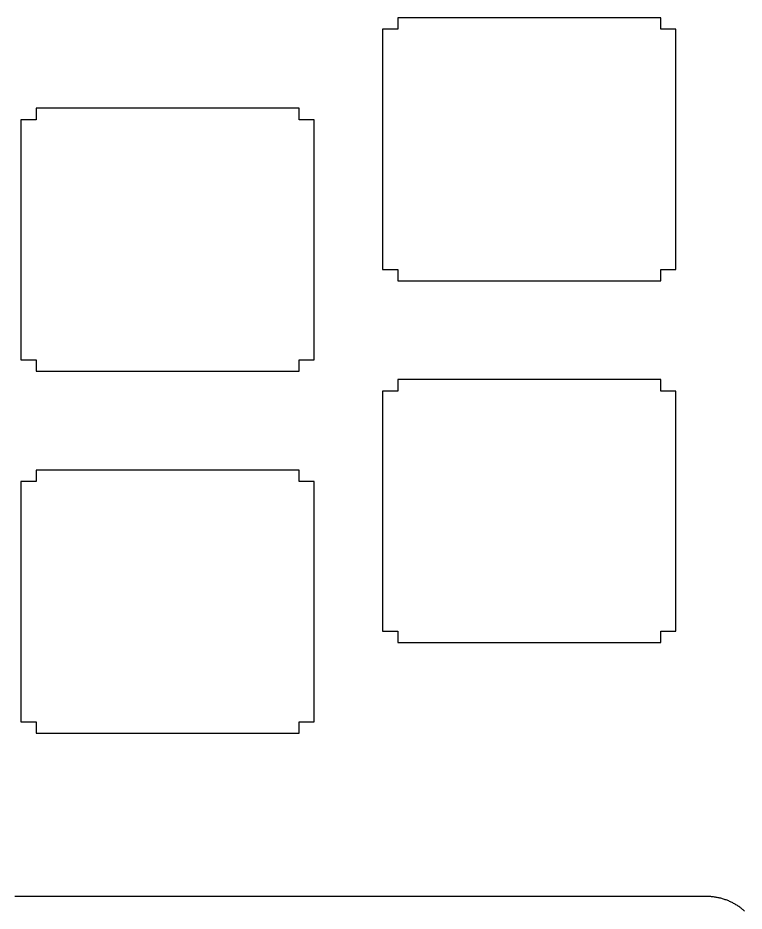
# Model space of a CAD drawing. Header units: millimetres. Extents: x 6 to 315, y 6 to 140.
# Drawn here: x 32.71 to 70.97, y 39.2 to 86.25 of the extents above; entities that cross this region are included whole.
import ezdxf

# ---------------------------------------------------------------- set-up
doc = ezdxf.new("R2010")
doc.units = ezdxf.units.MM
doc.layers.add('CUT', color=7, linetype='CONTINUOUS', true_color=0x000000)

msp = doc.modelspace()

# ---------------------------------------------------------------- linework, layer by layer
at = {"layer": 'CUT'}
for p, q in [((52.729019, 86.25113), (52.729019, 85.650998)), ((66.58306, 86.25113), (52.729019, 86.25113)), ((66.58306, 85.650998), (66.58306, 86.25113)), ((52.729019, 85.650998), (51.928843, 85.650998)), ((51.928843, 85.650998), (51.928843, 72.997393)), ((67.383409, 85.650998), (66.58306, 85.650998)), ((67.383409, 72.997393), (67.383409, 85.650998)), ((33.673659, 81.487807), (33.673659, 80.887675)), ((47.527701, 81.487807), (33.673659, 81.487807)), ((47.527701, 80.887675), (47.527701, 81.487807)), ((33.673659, 80.887675), (32.873483, 80.887675)), ((32.873483, 80.887675), (32.873483, 68.23407)), ((48.328049, 80.887675), (47.527701, 80.887675)), ((48.328049, 68.23407), (48.328049, 80.887675)), ((51.928843, 72.997393), (52.729019, 72.997393)), ((52.729019, 72.997393), (52.729019, 72.397261)), ((66.58306, 72.397261), (66.58306, 72.997393)), ((66.58306, 72.997393), (67.383409, 72.997393)), ((52.729019, 72.397261), (66.58306, 72.397261)), ((32.873483, 68.23407), (33.673659, 68.23407)), ((33.673659, 68.23407), (33.673659, 67.633766)), ((47.527701, 67.633766), (47.527701, 68.23407)), ((47.527701, 68.23407), (48.328049, 68.23407)), ((33.673659, 67.633766), (47.527701, 67.633766)), ((52.729019, 67.195771), (52.729019, 66.595466)), ((66.58306, 67.195771), (52.729019, 67.195771)), ((66.58306, 66.595466), (66.58306, 67.195771)), ((52.729019, 66.595466), (51.928843, 66.595466)), ((51.928843, 66.595466), (51.928843, 53.942206)), ((67.383409, 66.595466), (66.58306, 66.595466)), ((67.383409, 53.942206), (67.383409, 66.595466)), ((33.673659, 62.43262), (33.673659, 61.832316)), ((47.527701, 62.43262), (33.673659, 62.43262)), ((47.527701, 61.832316), (47.527701, 62.43262)), ((33.673659, 61.832316), (32.873483, 61.832316)), ((32.873483, 61.832316), (32.873483, 49.178711)), ((48.328049, 61.832316), (47.527701, 61.832316)), ((48.328049, 49.178711), (48.328049, 61.832316)), ((51.928843, 53.942206), (52.729019, 53.942206)), ((52.729019, 53.942206), (52.729019, 53.341901)), ((66.58306, 53.341901), (66.58306, 53.942206)), ((66.58306, 53.942206), (67.383409, 53.942206)), ((52.729019, 53.341901), (66.58306, 53.341901)), ((32.873483, 49.178711), (33.673659, 49.178711)), ((33.673659, 49.178711), (33.673659, 48.578406)), ((47.527701, 48.578406), (47.527701, 49.178711)), ((47.527701, 49.178711), (48.328049, 49.178711)), ((33.673659, 48.578406), (47.527701, 48.578406)), ((33.459714, 39.970828), (32.551479, 39.970828)), ((34.372642, 39.970828), (33.459714, 39.970828)), ((35.289452, 39.970828), (34.372642, 39.970828)), ((36.209473, 39.970828), (35.289452, 39.970828)), ((37.131787, 39.970828), (36.209473, 39.970828)), ((38.055725, 39.970828), (37.131787, 39.970828)), ((38.98044, 39.970828), (38.055725, 39.970828)), ((39.905189, 39.970828), (38.98044, 39.970828)), ((40.829162, 39.970828), (39.905189, 39.970828)), ((41.751618, 39.970828), (40.829162, 39.970828)), ((42.671569, 39.970828), (41.751618, 39.970828)), ((43.588696, 39.970828), (42.671569, 39.970828)), ((44.501942, 39.970828), (43.588696, 39.970828)), ((45.410247, 39.970828), (44.501942, 39.970828)), ((46.31326, 39.970828), (45.410247, 39.970828)), ((47.20992, 39.970828), (46.31326, 39.970828)), ((48.099523, 39.970828), (47.20992, 39.970828)), ((48.981716, 39.970828), (48.099523, 39.970828)), ((49.854733, 39.970828), (48.981716, 39.970828)), ((50.718929, 39.970828), (49.854733, 39.970828)), ((51.572539, 39.970828), (50.718929, 39.970828)), ((52.415562, 39.970828), (51.572539, 39.970828)), ((53.246587, 39.970828), (52.415562, 39.970828)), ((54.065615, 39.970828), (53.246587, 39.970828)), ((54.87088, 39.970828), (54.065615, 39.970828)), ((55.662383, 39.970828), (54.87088, 39.970828)), ((56.438713, 39.970828), (55.662383, 39.970828)), ((57.199869, 39.970828), (56.438713, 39.970828)), ((57.944086, 39.970828), (57.199869, 39.970828)), ((58.671719, 39.970828), (57.944086, 39.970828)), ((59.381002, 39.970828), (58.671719, 39.970828)), ((60.071582, 39.970828), (59.381002, 39.970828)), ((60.742754, 39.970828), (60.071582, 39.970828)), ((61.393459, 39.970828), (60.742754, 39.970828)), ((62.023345, 39.970828), (61.393459, 39.970828)), ((62.630999, 39.970828), (62.023345, 39.970828)), ((63.216069, 39.970828), (62.630999, 39.970828)), ((63.777849, 39.970828), (63.216069, 39.970828)), ((64.315634, 39.970828), (63.777849, 39.970828)), ((64.828011, 39.970828), (64.315634, 39.970828)), ((65.314982, 39.970828), (64.828011, 39.970828)), ((65.775133, 39.970828), (65.314982, 39.970828)), ((66.208113, 39.970828), (65.775133, 39.970828)), ((66.61251, 39.970828), (66.208113, 39.970828)), ((66.988677, 39.970828), (66.61251, 39.970828)), ((67.33485, 39.970828), (66.988677, 39.970828)), ((67.650322, 39.970828), (67.33485, 39.970828)), ((67.934741, 39.970828), (67.650322, 39.970828)), ((68.187048, 39.970828), (67.934741, 39.970828)), ((68.40689, 39.970828), (68.187048, 39.970828)), ((68.592856, 39.970828), (68.40689, 39.970828)), ((68.744241, 39.970828), (68.592856, 39.970828)), ((68.86069, 39.970828), (68.744241, 39.970828)), ((68.941499, 39.970828), (68.86069, 39.970828)), ((68.985256, 39.970828), (68.941499, 39.970828)), ((69.010663, 39.970793), (68.985256, 39.970828)), ((69.061477, 39.970087), (69.010663, 39.970793)), ((69.112291, 39.968535), (69.061477, 39.970087)), ((69.162753, 39.966135), (69.112291, 39.968535)), ((69.212861, 39.962924), (69.162753, 39.966135)), ((69.26297, 39.958901), (69.212861, 39.962924)), ((69.312725, 39.954032), (69.26297, 39.958901)), ((69.362481, 39.948386), (69.312725, 39.954032)), ((69.411884, 39.941928), (69.362481, 39.948386)), ((69.460934, 39.934659), (69.411884, 39.941928)), ((69.509631, 39.926613), (69.460934, 39.934659)), ((69.558328, 39.917791), (69.509631, 39.926613)), ((69.606319, 39.908193), (69.558328, 39.917791)), ((69.65431, 39.897818), (69.606319, 39.908193)), ((69.701949, 39.886667), (69.65431, 39.897818)), ((69.749587, 39.874775), (69.701949, 39.886667)), ((69.79652, 39.862142), (69.749587, 39.874775)), ((69.843453, 39.848768), (69.79652, 39.862142)), ((69.890032, 39.834653), (69.843453, 39.848768)), ((69.935906, 39.819832), (69.890032, 39.834653)), ((69.98178, 39.804235), (69.935906, 39.819832)), ((70.027301, 39.787968), (69.98178, 39.804235)), ((70.07247, 39.770994), (70.027301, 39.787968)), ((70.117285, 39.753315), (70.07247, 39.770994)), ((70.161748, 39.73493), (70.117285, 39.753315)), ((70.205857, 39.71584), (70.161748, 39.73493)), ((70.249614, 39.696078), (70.205857, 39.71584)), ((70.292665, 39.675647), (70.249614, 39.696078)), ((70.335716, 39.65458), (70.292665, 39.675647)), ((70.378414, 39.632808), (70.335716, 39.65458)), ((70.420406, 39.6104), (70.378414, 39.632808)), ((70.462399, 39.587357), (70.420406, 39.6104)), ((70.503685, 39.563644), (70.462399, 39.587357)), ((70.544619, 39.539295), (70.503685, 39.563644)), ((70.5852, 39.514347), (70.544619, 39.539295)), ((70.625075, 39.488763), (70.5852, 39.514347)), ((70.66495, 39.46258), (70.625075, 39.488763)), ((70.70412, 39.435761), (70.66495, 39.46258)), ((70.742583, 39.408343), (70.70412, 39.435761)), ((70.781047, 39.380359), (70.742583, 39.408343)), ((70.818805, 39.351776), (70.781047, 39.380359)), ((70.85621, 39.322593), (70.818805, 39.351776)), ((70.893262, 39.292846), (70.85621, 39.322593)), ((70.929608, 39.262569), (70.893262, 39.292846)), ((70.965601, 39.231692), (70.929608, 39.262569)), ((71.000889, 39.200251), (70.965601, 39.231692))]:
    msp.add_line(p, q, dxfattribs=at)

doc.saveas('drawing.dxf')
